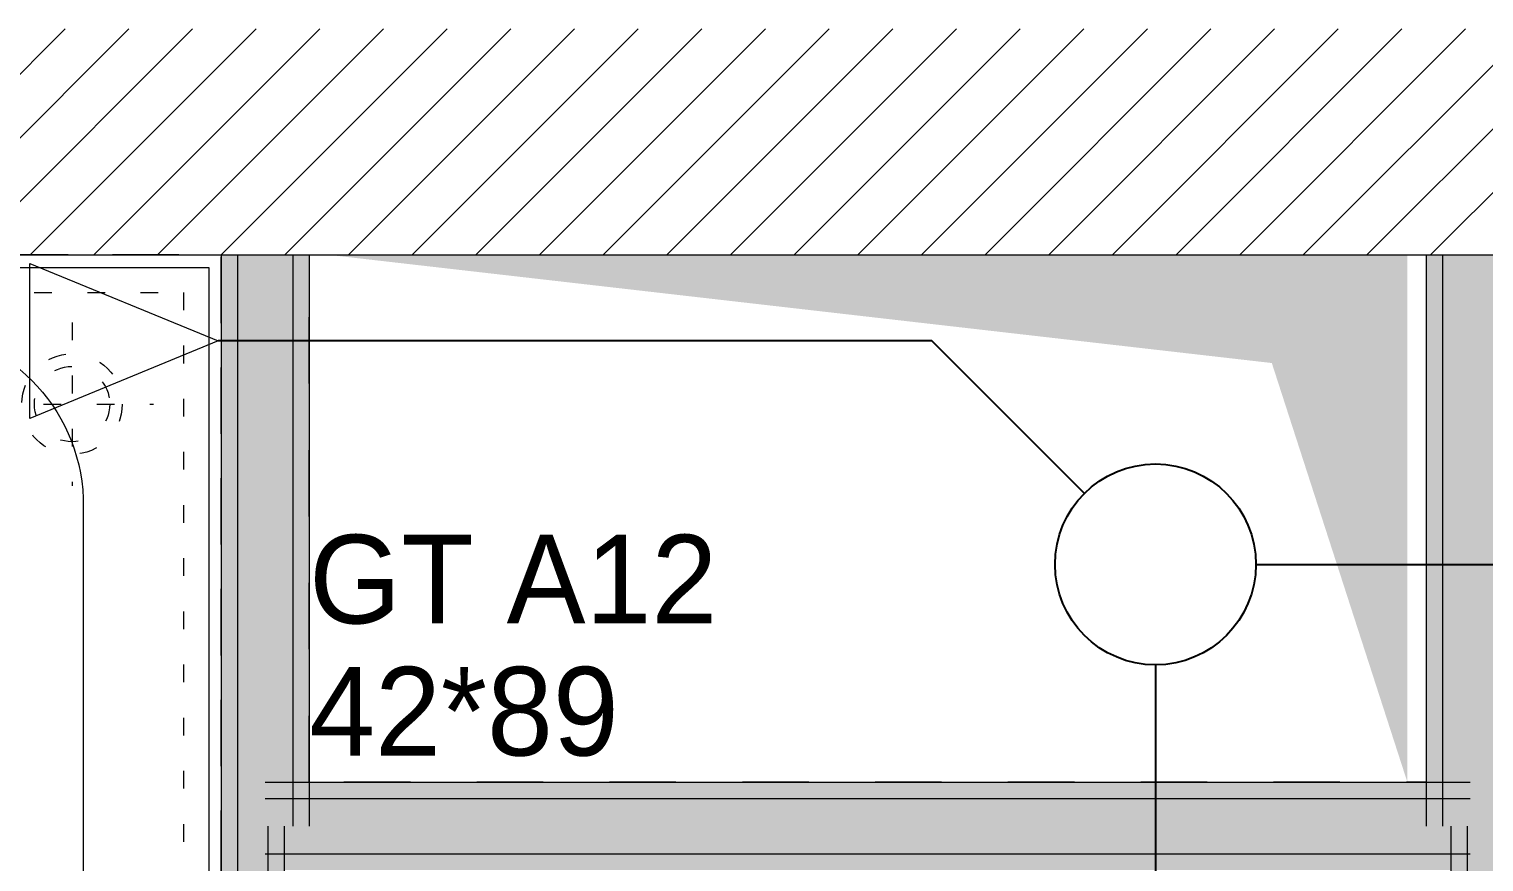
# Model space of a CAD drawing. Header units: centimetres. Extents: x 2738 to 7810, y 2495 to 5758.
# Drawn here: x 4550.1 to 4666, y 4086 to 4152.4 of the extents above; entities that cross this region are included whole.
import ezdxf

# ---------------------------------------------------------------- set-up
doc = ezdxf.new("R2010")
doc.units = ezdxf.units.CM
doc.header["$LTSCALE"] = 12.7
for name, pattern in [('ISO-03', [3, 1.2, -1.8]), ('Style de ligne -11', [0.694444, 0.41656, -0.277884]), ('Style de ligne -19', [0.333333, 0.111111, -0.222222]), ('VW-01', [0.83312, 0.41656, -0.41656])]:
    doc.linetypes.add(name, pattern=pattern)
for name, color, linetype, lineweight in [('B aménagement intérieur', 7, 'Continuous', 5), ('B GÈnÈral', 7, 'Continuous', 5), ('B Général', 7, 'Continuous', 5), ('F REMPLISSAGE-vert clair', 7, 'Continuous', 13), ('F REMPLISSAGE-vert clair-1', 7, 'Continuous', 5), ('F REMPLISSAGE-vert foncÈ', 7, 'Continuous', 5), ('F REMPLISSAGE-vert foncé', 7, 'Continuous', 13)]:
    doc.layers.add(name, color=color, linetype=linetype, lineweight=lineweight)
doc.layers.add('B faience', color=7, linetype='Style de ligne -11', lineweight=13, true_color=0x0040ff)
doc.layers.add('C ANNOTATIONS-textes-numérotation gaine', color=7, linetype='ISO-03', lineweight=5, true_color=0xdd0000)
doc.layers.add('prlm-VMC', color=93, linetype='Continuous')
doc.styles.add('Eurostile', font='')
doc.styles.get('Eurostile').set_extended_font_data('Eurostile')

# ---------------------------------------------------------------- blocks, each defined once
blk = doc.blocks.new('G 100_80')
at = {"layer": 'B GÈnÈral', "color": 254, "linetype": 'Continuous', "true_color": 0xd6d6d6}
blk.add_solid([(-30.88, 32.2), (2.5, 43), (-39.5, -43), (-39.5, 43)], dxfattribs=at)
blk = doc.blocks.new('Groupe-25-1')
at = {"layer": 'C ANNOTATIONS-textes-numérotation gaine', "color": 7, "linetype": 'VW-01', "flags": 128}
blk.add_lwpolyline([(4572.44, 4092.39), (4572.44, 4134.39), (4661.44, 4134.39), (4661.44, 4092.39)], close=True, dxfattribs=at)
at = {"layer": 'C ANNOTATIONS-textes-numérotation gaine', "color": 7, "insert": (4572.44, 4112.09), "char_height": 7.059, "width": 86, "attachment_point": 1, "line_spacing_factor": 0.894142, "style": 'Eurostile'}
blk.add_mtext('GT A12\\P42*89', dxfattribs=at)
blk = doc.blocks.new('Groupe-4-1')
at = {"layer": 'B Général', "color": 252, "linetype": 'Style de ligne -19', "lineweight": 5, "true_color": 0x989898}
for p, q in [((-29.11, -35.61), (-29.11, -22.61)), ((-22.61, -29.11), (-35.61, -29.11))]:
    blk.add_line(p, q, dxfattribs=at)
at = {"layer": 'B Général', "color": 252, "linetype": 'Style de ligne -19', "lineweight": 5, "true_color": 0x989898, "flags": 128}
for points in [[(-40, -40), (-40, 40), (40, 40), (40, -40)], [(-38, -38), (-38, 38), (38, 38), (38, -38)]]:
    blk.add_lwpolyline(points, close=True, dxfattribs=at)
at = {"layer": 'B Général', "color": 252, "linetype": 'Style de ligne -19', "lineweight": 5, "true_color": 0x989898}
for radius in [4, 3]:
    blk.add_circle((-29.11, -29.11), radius, dxfattribs=at)
blk = doc.blocks.new('Douche pointillée')
at = {"layer": 'B Général', "color": 252, "true_color": 0x989898}
blk.add_blockref('Groupe-4-1', (0, 0), dxfattribs=at)
blk = doc.blocks.new('Baignoire 75_170')
at = {"layer": 'B faience', "lineweight": 18, "flags": 128}
blk.add_lwpolyline([(-85, 38.5), (-85, -37.5), (86, -37.5)], dxfattribs=at)
at = {"layer": 'B Général', "color": 7, "linetype": 'Continuous', "lineweight": 5, "flags": 128}
blk.add_lwpolyline([(-84, -36.5), (-84, 38.5), (86, 38.5), (86, -36.5)], close=True, dxfattribs=at)
blk.add_lwpolyline([(-74, -17.85), (-74, 19.85, -0.379059), (-60.25, 33.6), (62.5, 33.6, -0.377778), (76, 20.1), (76, -17.85, -0.374545), (62.25, -31.6), (-60.5, -31.6, -0.392593), (-74, -18.1)], format="xyb", close=True, dxfattribs=at)
at = {"layer": 'B Général', "color": 8, "true_color": 0x767676}
blk.add_blockref('Douche pointillée', (-44, 3.5), dxfattribs=at)
blk = doc.blocks.new('xi.be')
at = {"layer": 'prlm-VMC', "color": 0, "linetype": 'ByBlock', "lineweight": 5, "flags": 128}
blk.add_lwpolyline([(-6.17, -15), (6.17, -15), (0, 0)], close=True, dxfattribs=at)
at = {"layer": 'prlm-VMC', "color": 0, "linetype": 'ByBlock', "lineweight": 5}
blk.add_solid([(0, -1), (5.17, -14), (-5.17, -14), (0, -1)], dxfattribs=at)

msp = doc.modelspace()

# ---------------------------------------------------------------- hatches: boundary and pattern name
at = {"layer": 'B GÈnÈral', "linetype": 'Continuous', "lineweight": 5}
h = msp.add_hatch(dxfattribs=at)
h.set_pattern_fill('50_BETON', style=0, pattern_type=2)
h.set_pattern_definition([(45, (0, 0), (2.4253472, -2.6458333), [])])
h.paths.add_polyline_path([(5431.35, 4152.39), (4337.44, 4152.39), (4355.44, 4134.39), (5431.35, 4134.39)])

# ---------------------------------------------------------------- linework, layer by layer
at = {"layer": 'B GÈnÈral', "color": 9, "linetype": 'Continuous', "true_color": 0xc0dcc0}
for points in [[(4565.44, 4134.39), (4572.44, 4134.39), (4565.44, 4088.89), (4572.44, 4088.89)], [(4661.44, 4134.39), (4668.44, 4134.39), (4661.44, 4088.89), (4668.44, 4088.89)], [(4568.94, 4085.39), (4568.94, 4092.39), (4664.94, 4085.39), (4664.94, 4092.39)], [(4565.44, 4088.89), (4570.44, 4088.89), (4565.44, 4046.39), (4570.44, 4046.39)], [(4668.44, 3879.39), (4663.44, 3879.39), (4668.44, 4088.89), (4663.44, 4088.89)]]:
    msp.add_solid(points, dxfattribs=at)
at = {"layer": 'B Général', "color": 7, "linetype": 'Continuous', "lineweight": 18}
msp.add_line((4355.44, 4134.39), (5431.35, 4134.39), dxfattribs=at)
at = {"layer": 'B Général', "color": 7, "linetype": 'Continuous', "lineweight": 5}
msp.add_line((4355.44, 4134.39), (5431.35, 4134.39), dxfattribs=at)
at = {"layer": 'B Général', "color": 98, "linetype": 'Continuous', "lineweight": 13, "true_color": 0x004400}
for p, q in [((4565.44, 4134.39), (4565.44, 4088.89)), ((4572.44, 4134.39), (4572.44, 4088.89)), ((4661.44, 4134.39), (4661.44, 4088.89)), ((4568.94, 4092.39), (4664.94, 4092.39)), ((4565.44, 4088.89), (4565.44, 4046.39)), ((4570.44, 4088.89), (4570.44, 4046.39)), ((4663.44, 3879.39), (4663.44, 4088.89))]:
    msp.add_line(p, q, dxfattribs=at)
at = {"layer": 'F REMPLISSAGE-vert clair'}
for p, q in [((4566.74, 4134.39), (4566.74, 4088.89)), ((4571.14, 4134.39), (4571.14, 4088.89)), ((4662.74, 4134.39), (4662.74, 4088.89)), ((4568.94, 4091.09), (4664.94, 4091.09)), ((4566.74, 4088.89), (4566.74, 4046.39)), ((4569.14, 4088.89), (4569.14, 4046.39)), ((4664.74, 3879.39), (4664.74, 4088.89)), ((4568.94, 4086.69), (4664.94, 4086.69))]:
    msp.add_line(p, q, dxfattribs=at)
at = {"layer": 'F REMPLISSAGE-vert clair-1', "color": 9, "linetype": 'Continuous', "true_color": 0xc0dcc0}
for points in [[(4571.14, 4134.39), (4566.74, 4134.39), (4571.14, 4088.89), (4566.74, 4088.89)], [(4667.14, 4134.39), (4662.74, 4134.39), (4667.14, 4088.89), (4662.74, 4088.89)], [(4568.94, 4091.09), (4568.94, 4086.69), (4664.94, 4091.09), (4664.94, 4086.69)], [(4569.14, 4088.89), (4566.74, 4088.89), (4569.14, 4046.39), (4566.74, 4046.39)], [(4664.74, 3879.39), (4667.14, 3879.39), (4664.74, 4088.89), (4667.14, 4088.89)]]:
    msp.add_solid(points, dxfattribs=at)
at = {"layer": 'F REMPLISSAGE-vert foncÈ', "color": 54, "linetype": 'Continuous', "true_color": 0x99aa00}
for points in [[(4566.74, 4134.39), (4565.44, 4134.39), (4566.74, 4088.89), (4565.44, 4088.89)], [(4572.44, 4134.39), (4571.14, 4134.39), (4572.44, 4088.89), (4571.14, 4088.89)], [(4662.74, 4134.39), (4661.44, 4134.39), (4662.74, 4088.89), (4661.44, 4088.89)], [(4568.94, 4092.39), (4568.94, 4091.09), (4664.94, 4092.39), (4664.94, 4091.09)], [(4566.74, 4088.89), (4565.44, 4088.89), (4566.74, 4046.39), (4565.44, 4046.39)], [(4570.44, 4088.89), (4569.14, 4088.89), (4570.44, 4046.39), (4569.14, 4046.39)], [(4663.44, 3879.39), (4664.74, 3879.39), (4663.44, 4088.89), (4664.74, 4088.89)], [(4568.94, 4086.69), (4568.94, 4085.39), (4664.94, 4086.69), (4664.94, 4085.39)]]:
    msp.add_solid(points, dxfattribs=at)
at = {"layer": 'F REMPLISSAGE-vert foncé', "color": 98, "linetype": 'Continuous', "lineweight": 13, "true_color": 0x004400}
for p, q in [((4565.44, 4134.39), (4565.44, 4088.89)), ((4572.44, 4134.39), (4572.44, 4088.89)), ((4661.44, 4134.39), (4661.44, 4088.89)), ((4568.94, 4092.39), (4664.94, 4092.39)), ((4565.44, 4088.89), (4565.44, 4046.39)), ((4570.44, 4088.89), (4570.44, 4046.39)), ((4663.44, 3879.39), (4663.44, 4088.89))]:
    msp.add_line(p, q, dxfattribs=at)
at = {"layer": 'F REMPLISSAGE-vert foncé'}
for p, q in [((4566.74, 4134.39), (4566.74, 4088.89)), ((4571.14, 4134.39), (4571.14, 4088.89)), ((4662.74, 4134.39), (4662.74, 4088.89)), ((4568.94, 4091.09), (4664.94, 4091.09)), ((4566.74, 4088.89), (4566.74, 4046.39)), ((4569.14, 4088.89), (4569.14, 4046.39)), ((4664.74, 3879.39), (4664.74, 4088.89)), ((4568.94, 4086.69), (4664.94, 4086.69))]:
    msp.add_line(p, q, dxfattribs=at)
at = {"layer": 'prlm-VMC'}
for points in [[(4634.21, 4115.38), (4622.06, 4127.53), (4565.2, 4127.53)], [(4647.87, 4109.73), (4668.2, 4109.73)], [(4639.87, 4101.73), (4639.87, 4022.75)]]:
    msp.add_lwpolyline(points, dxfattribs=at)
msp.add_circle((4639.87, 4109.73), 8, dxfattribs=at)

# ---------------------------------------------------------------- block references
at = {"layer": 'B aménagement intérieur', "color": 7, "rotation": 270}
msp.add_blockref('G 100_80', (4616.94, 4094.89), dxfattribs=at)
at = {"layer": 'B Général', "color": 7, "rotation": 180}
msp.add_blockref('Baignoire 75_170', (4480.44, 4096.89), dxfattribs=at)
at = {"layer": 'C ANNOTATIONS-textes-numérotation gaine', "color": 7}
msp.add_blockref('Groupe-25-1', (0, 0), dxfattribs=at)
at = {"layer": 'prlm-VMC', "xscale": -1, "rotation": 269.9999999938296}
msp.add_blockref('xi.be', (4565.2, 4127.53), dxfattribs=at)

doc.saveas('drawing.dxf')
